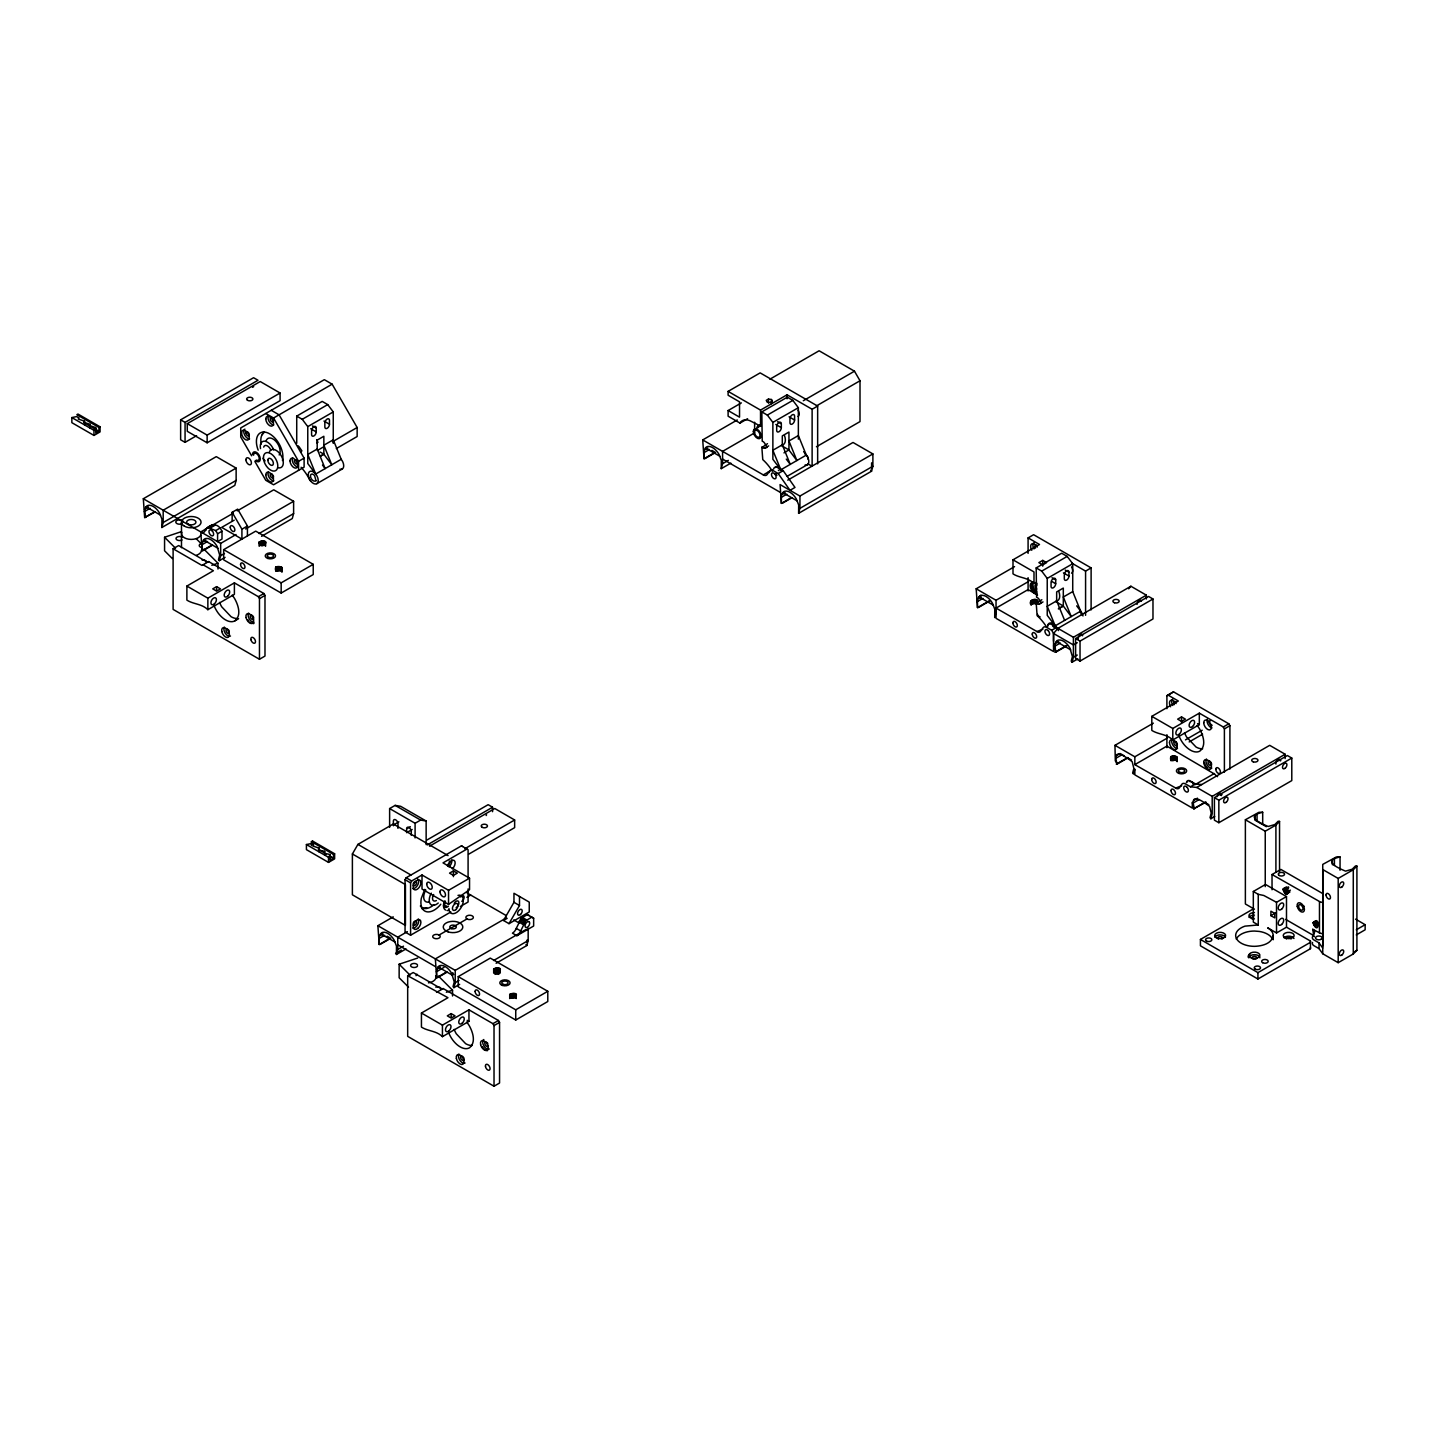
<?xml version="1.0" encoding="UTF-8"?>
<svg xmlns="http://www.w3.org/2000/svg" width="1437" height="1437" viewBox="0 0 1437 1437"><rect width="100%" height="100%" fill="white"/><g stroke="black" fill="none" stroke-linecap="round" stroke-linejoin="round"><path stroke-width="1.5" d="M180.631 419.838L185.068 422.388L258.013 380.266L253.577 377.715L180.631 419.838L180.631 439.794L185.068 442.345L196.582 435.698M185.068 442.345L185.068 422.388M216.61 590.481L216.61 586.637L220.472 588.883L216.61 591.11L212.73 588.883L216.61 586.637M223.669 549.652L223.669 559.855L281.167 593.05L313.23 574.549L313.23 564.328L255.732 531.133L223.669 549.652L281.167 582.847L313.23 564.328M259.109 546.15L259.109 542.072C273.228 537.115 260.708 552.544 259.109 542.072M259.468 659.26L173.105 609.396L173.105 548.754L201.97 565.424L208.599 561.58L263.887 593.517L264.983 595.421L264.983 656.062L259.468 659.26L259.468 598.618L258.355 596.696L234.393 582.865L207.862 598.169L186.882 586.062L213.394 570.74L203.066 564.777M259.702 545.701L259.702 541.623M260.474 545.359L260.474 541.282M261.39 545.144L261.39 541.066M262.36 545.072L262.36 540.995M263.33 545.144L263.33 541.066M264.228 545.359L264.228 541.282M265.001 545.701L265.001 541.623M265.611 546.15L265.611 542.072M275.742 571.154L275.742 567.058C291.46 564.525 272.779 577.351 275.742 567.058M276.515 570.812L276.515 566.717M277.431 570.597L277.431 566.501M278.401 570.507L278.401 566.429M279.371 570.597L279.371 566.501M280.269 570.812L280.269 566.717M281.041 571.154L281.041 567.058M281.652 571.603L281.652 567.507M282.011 572.124L282.011 568.028M322.499 465.085L325.157 468.588L317.2 449.045L317.2 440.117L323.846 436.273L323.846 454.236L331.785 464.762L323.846 445.219L333.258 439.794L341.198 459.319A7.077 4.077 60 0 1 343.659 466.504A7.077 4.077 60 0 1 339.994 469.198M462.552 846.483L461.439 845.854L406.15 877.773L405.054 879.678L405.054 932.02L410.587 935.218L410.587 882.875L411.683 880.953L422.011 874.989L448.542 890.311L469.54 878.187L469.54 889.701L448.542 904.376L422.011 889.054L422.011 874.989M448.542 890.311L448.542 904.376M451.164 1017.45L451.164 1013.606L455.044 1015.851L451.164 1018.079L447.302 1015.851L451.164 1013.606M458.241 976.621L458.241 986.824L515.739 1020.019L547.784 1001.517L547.784 991.296L490.286 958.102L458.241 976.621L515.739 1009.816L547.784 991.296M468.085 888.928L468.085 902.023L460.415 906.442M468.085 878.025L468.085 849.68L461.439 845.854M493.681 973.118L493.681 969.041C507.8 964.083 495.28 979.513 493.681 969.041M494.023 1086.228L494.023 1025.587L492.927 1023.665L468.947 1009.834L442.434 1025.138L421.436 1013.031L447.967 997.709L407.677 975.723L407.677 1036.364L494.023 1086.228L499.555 1083.031L499.555 1022.39L498.459 1020.486L443.171 988.548L436.525 992.392M494.274 972.669L494.274 968.592M495.047 974.376L495.047 968.251M495.945 974.16L495.945 968.035M496.933 974.088L496.933 967.963M497.903 974.16L497.903 968.035M498.801 974.376L498.801 968.251M499.573 972.669L499.573 968.592M500.166 973.118L500.166 969.041M509.722 998.571L509.722 994.476C523.84 989.518 511.321 1004.948 509.722 994.476M510.315 998.122L510.315 994.027M511.087 997.781L511.087 993.686M511.985 997.565L511.985 993.47M512.955 997.476L512.955 993.398M513.925 997.565L513.925 993.47M514.841 997.781L514.841 993.686M515.614 998.122L515.614 994.027M516.206 998.571L516.206 994.476M754.623 430.741L754.623 422.227M786.273 459.104L790.26 464.367L782.303 444.823L782.303 435.896L788.949 432.052L788.949 450.015L796.888 460.523L788.949 440.997L798.361 435.555L806.301 455.098A7.077 4.077 60 0 1 808.762 462.265A7.077 4.077 60 0 1 805.097 464.977M817.653 463.882L817.653 406.078L812.121 409.258L812.121 466.073L808.061 464.151M996.039 608.102L996.039 618.323L1053.537 651.518L1053.537 633.466L1051.668 630.268L1046.711 627.394A5.946 3.431 60 0 0 1043.064 627.718L1040.586 631.274A6.251 3.61 60 0 1 1037.909 632.1L996.039 608.102L1028.084 589.601L1037.568 595.08M1031.101 605.139C1026.988 598.942 1039.831 597.379 1037.963 602.696M1031.479 604.618L1031.479 600.54M1032.071 604.169L1032.071 600.091M1032.844 603.827L1032.844 599.75M1033.742 603.612L1033.742 599.534M1034.712 603.54L1034.712 599.463M1035.7 603.612L1035.7 599.534M1036.598 603.827L1036.598 599.75M1042.723 566.142L1042.723 560.394L1046.603 562.621L1042.723 564.867L1038.861 562.621L1042.723 560.394M1064.619 620.389L1056.662 600.846L1056.662 591.918L1063.308 588.074L1063.308 606.037L1071.248 616.563L1063.308 597.02L1072.721 591.595L1072.721 563.717L1067.188 556.406L1061.656 553.227L1036.185 567.92L1036.58 597.235A3.916 2.263 60 0 1 1039.238 599.588L1041.358 602.678L1039.238 604.097A3.916 2.263 60 0 1 1036.58 603.396L1041.843 599.714M1085.582 615.323L1085.582 571.1L1091.114 567.902L1091.114 609.917M1170.868 760.694L1170.868 756.616C1186.603 754.084 1167.904 766.909 1170.868 756.616M1171.64 760.353L1171.64 756.275M1172.556 760.137L1172.556 756.06M1173.526 760.065L1173.526 755.988M1174.496 760.137L1174.496 756.06M1175.394 760.353L1175.394 756.275M1176.167 760.694L1176.167 756.616M1176.777 761.143L1176.777 757.065M1177.154 761.664L1177.154 757.586M1181.537 722.667L1181.537 716.919L1185.399 719.147L1181.537 721.392L1177.657 719.147L1181.537 716.919M1224.396 772.208L1224.396 728.9L1223.282 726.978L1199.32 713.147L1172.79 728.451L1151.809 716.344L1178.322 701.022L1167.994 695.059M1229.91 769.029L1229.91 725.703L1228.815 723.799L1173.526 691.862L1166.898 695.706L1166.898 708.692M1270.901 915.656L1270.901 911.184L1274.781 913.429L1274.781 917.884L1270.901 915.656L1275.876 912.782M1275.912 872.295L1275.912 825.072L1279.541 821.425L1278.176 821.228L1274.835 824.551L1268.188 826.473C1256.621 821.623 1246.597 815.785 1262.692 812.282L1258.938 812.3L1245.376 819.755L1245.376 903.981L1254.411 909.19M1285.145 758.592L1285.145 754.245L1269.697 745.336L1196.752 787.44L1190.483 786.793L1185.507 783.937A5.946 3.431 60 0 0 1181.861 784.243L1179.382 787.799A6.251 3.61 60 0 1 1176.705 788.626L1134.835 764.628L1134.835 756.796L1167.473 737.953M1273.182 939.762L1273.182 935.505A18.753 10.831 0 0 0 1267.685 927.835L1276.523 932.954L1286.492 927.188L1286.492 896.562L1265.494 884.456L1253.315 891.479L1253.315 922.105L1258.255 924.961L1258.255 894.335L1253.315 891.479M1286.492 927.188L1310.454 941.037L1310.454 942.313L1257.932 972.633L1200.434 939.439L1252.956 909.118M1356.905 866.098L1356.905 950.324L1353.277 953.97L1338.188 962.682L1322.741 953.755L1322.741 869.529L1338.188 878.438L1353.277 869.726L1356.905 866.098L1355.558 865.882L1352.199 869.223L1345.553 871.145C1333.985 866.295 1323.962 860.44 1340.056 856.955L1336.32 856.973L1322.741 864.409L1322.741 946.318M145.514 517.482L144.616 509.129L146.933 505.842A12.664 7.311 60 0 1 159.597 513.153L161.914 519.116L161.86 527.505L234.806 485.383L236.135 480.425L236.135 468.103L216.268 456.643L143.323 498.747L144.652 517.571L155.106 511.949M233.423 513.099L200.785 531.924L202.132 550.748L202.096 542.324L204.413 539.019A12.664 7.311 60 0 1 217.077 546.329L219.681 555.041L218.478 559.604L219.322 560.681L225.088 557.358M393.235 916.86L377.877 925.715L379.224 944.54L379.188 936.098L381.506 932.811A12.664 7.311 60 0 1 394.169 940.121L396.486 946.085L396.432 954.473L406.024 948.923M506.381 917.902L435.357 958.892L436.686 977.717L436.65 969.292L438.968 965.987A12.664 7.311 60 0 1 451.631 973.298L454.254 982.01L453.032 986.572L453.894 987.65L459.66 984.327M737.253 419.963L702.711 439.92L704.04 458.726L704.004 450.302L706.321 446.997A12.664 7.311 60 0 1 718.985 454.308L721.302 460.289L721.248 468.66L730.84 463.127M872.888 453.93L799.942 496.052L780.075 484.574L781.405 503.399L781.369 494.975L783.686 491.67A12.664 7.311 60 0 1 796.349 498.98L798.667 504.962L798.613 513.332L871.558 471.21L872.888 466.253L872.888 453.93L853.021 442.47L787.745 480.156M1014.558 566.627L976.172 588.793L977.501 607.617L977.465 599.193L979.783 595.888A12.664 7.311 60 0 1 992.446 603.199L994.763 609.162L994.709 617.551L996.039 612.575L996.039 600.271L1028.676 581.428M1053.537 645.77L1055.728 652.2L1054.83 643.848L1057.147 640.561A12.664 7.311 60 0 1 1069.811 647.871L1072.415 656.583L1071.212 661.146L1072.074 662.223L1077.84 658.9M1153.354 723.152L1114.968 745.336L1115.31 760.802L1117.16 764.071C1112.13 748.372 1122.207 754.12 1132.194 761.718L1133.865 768.436L1132.643 772.998L1133.506 774.076L1134.835 769.118L1134.835 774.848L1192.333 808.043L1192.333 802.313L1193.662 808.815L1206.038 802.08M1194.524 808.726C1189.513 793.044 1199.59 798.792 1209.577 806.391L1211.229 813.108L1210.008 817.671L1210.87 818.749L1214.714 816.521M236.135 468.103L163.189 510.225L163.189 522.529L161.86 527.505M236.027 534.528L220.669 543.402L220.669 555.706L219.322 560.681M237.267 510.871L273.731 489.819L293.615 501.279L293.615 513.602L292.286 518.559L261.57 536.306M407.354 931.643L397.762 937.193L397.762 949.498L396.432 954.473M526.247 929.362L455.224 970.37L455.224 982.674L453.894 987.65M526.876 942.492L527.199 939.888M528.169 928.248L528.169 940.57L526.84 945.528L496.124 963.275M754.623 432.878L722.577 451.38L722.577 463.702L721.248 468.66M799.942 496.052L799.942 508.357L798.613 513.332M871.594 468.175L871.612 462.84M1053.537 641.297L1053.537 633.466L1057.955 628.364L1073.403 637.274L1073.403 657.248L1072.074 662.223M1283.097 889.108C1290.516 881.384 1288.773 903.981 1283.097 889.108L1286.636 887.06M1313.149 922.626C1320.585 914.92 1318.825 937.517 1313.149 922.626L1316.687 920.596M1031.101 601.061L1032.844 603.504L1036.598 603.504M1193.177 784.153L1192.207 782.051L1189.567 781.423M1273.182 935.505C1271.889 943.911 1261.596 946.139 1254.429 946.336A18.753 10.831 0 0 1 1236.305 938.307A18.753 10.831 0 0 1 1245.035 926.129L1258.255 924.961M527.361 914.579L533.648 918.189L533.648 926.021L516.871 935.721L512.452 933.17L513.584 932.326A6.251 3.61 -60 0 0 516.278 928.392L521.308 918.243L527.361 914.579L529.229 915.638M516.871 935.721L518.003 934.876A6.251 3.61 -60 0 0 520.697 930.942L525.726 920.794L531.78 917.147L533.648 918.189M740.001 423.089L740.199 422.64A18.753 10.831 60 0 1 751.695 421.598L760.532 426.07L760.532 410.102L728.11 391.385L728.11 395.229L739.534 401.839L739.534 417.161L728.11 410.551L728.11 416.209L740.001 423.089L747.581 418.706M1210.87 818.749L1212.199 813.773L1212.199 796.367L1196.752 787.44M424.795 889.377L421.346 898.233A18.753 10.831 -60 0 0 426.088 911.615A18.753 10.831 -60 0 0 440.8 904.232M352.388 853.973L405.432 884.599L405.432 925.428L352.388 894.802L352.388 853.973L357.921 844.399L393.289 823.976L448.075 855.608M503.489 920.47L513.961 902.31L513.961 893.275L529.247 902.113L529.247 911.974L509.003 923.668L503.489 920.47L507.153 918.351M509.003 923.668L519.493 905.49L519.493 896.472M207.772 527.415L215.712 530.594L217.58 533.774L217.58 541.623L221.999 539.073L221.999 531.223L220.13 528.026C215.191 521.811 207.341 525.619 204.629 531.582A6.251 3.61 60 0 1 201.934 532.408L200.785 531.924M1354.283 951.887L1356.905 950.324M100.069 426.807L98.955 427.436L76.844 414.682L77.957 414.036L100.069 426.807L100.069 431.908L93.962 435.429L71.85 422.676L71.85 417.574L76.628 416.586L79.071 418.005L78.227 419.047L84.585 421.185L83.759 422.227L90.118 424.382L90.118 428.208M90.118 424.382L89.274 425.424L95.65 427.579L95.65 431.405M95.65 427.579L95.866 433.058L98.955 431.262L98.955 427.436M311.416 845.477L311.416 841.651L312.53 841.004L334.623 853.776L334.623 858.877L328.516 862.398L306.422 849.644L306.422 844.543L311.2 843.555L313.643 844.974L312.799 846.016L319.158 848.153L318.313 849.195L326.163 853.991M323.846 852.392L324.69 851.351L320.433 850.435M330.223 854.548L329.378 855.59L333.528 858.23L330.438 860.027L329.378 859.416L330.223 854.548L325.965 853.614M1128.692 588.793L1130.901 586.242L1146.349 595.169L1146.349 598.995M214.059 605.606A18.753 10.831 60 0 0 234.932 620.82C241.578 615.485 238.362 605.48 234.932 599.157A18.753 10.831 60 0 0 232.183 595.134M979.926 596.139L980.896 595.241M1186.315 782.5L1187.68 781.71M208.599 561.58L207.485 562.226L178.637 545.557L173.105 548.754M443.171 988.548L442.057 989.195L413.209 972.526L407.677 975.723M1173.526 691.862L1166.898 695.706M71.85 417.574L93.962 430.328L95.866 429.232M187.277 423.664L260.223 381.541L280.089 393.019L280.089 400.672L207.144 442.794L187.277 431.316L187.277 423.664L207.144 435.124L280.089 393.019M265.755 413.497L273.569 418.005L332.145 384.182L357.148 427.507L357.148 436.525L336.312 448.56M296.723 443.297L296.723 416.119L322.193 401.408L327.726 404.605L333.258 411.916L333.258 443.386M144.616 509.129L148.46 506.92M296.723 416.119L302.255 419.317L327.726 404.605M144.311 511.644L150.077 508.321M144.652 517.571L154.244 512.021M341.198 459.319L315.727 474.03A7.077 4.077 60 0 0 308.236 474.713A7.077 4.077 60 0 0 315.727 484.035A7.077 4.077 60 0 0 315.727 474.03L307.769 463.504L307.769 426.627L333.258 411.916M163.189 522.529L236.135 480.425M317.2 449.045L307.769 454.487L315.727 474.03M298.573 470.348L298.573 461.331L304.105 458.134L279.083 414.826L271.27 410.299M317.361 450.482L323.038 447.194M332.522 441.734L357.148 427.507M320.505 456.068L323.828 454.164L320.146 452.026M320.523 456.158L323.846 454.236M232.147 521.344L232.147 512.308L237.68 509.129L247.433 526.014L247.433 535.893M207.108 528.044L213.053 524.595M209.658 527.253L214.077 524.703M210.736 527.72L215.155 525.17M215.712 530.594L220.13 528.026M234.195 520.176L221.675 527.397L241.919 539.073L241.919 529.211L232.147 512.308M202.096 542.324L205.922 540.096M217.58 533.774L221.999 531.223M201.791 544.839L207.539 541.515M316.769 483.712L342.24 469.001M202.132 550.748L211.724 545.198M202.976 550.676L212.586 545.126M241.919 529.211L247.433 526.014M245.619 528.996L293.615 501.279M220.669 555.706L224.495 553.496M259.055 533.54L293.615 513.602M186.882 586.062L186.882 600.127C193.42 604.348 201.773 603.666 207.862 609.683L234.393 594.361L234.393 582.865M258.355 596.696L263.887 593.517M259.468 598.618L264.983 595.421M234.932 620.82L238.614 618.7M728.11 391.385L760.155 372.884L817.653 406.078M769.855 379.224L819.108 350.772L854.476 371.195L860.009 380.769L860.009 421.598L816.432 446.763M728.11 410.551L741.366 402.899M768.472 399.055L766.262 400.33L767.071 402.073L770.088 402.54L772.298 401.264L771.489 399.522L768.472 399.055L768.472 403.204M760.532 410.102L787.045 394.798L812.121 409.258M767.484 443.674L762.221 447.356A3.916 2.263 60 0 0 764.879 448.075L766.999 447.428L764.879 443.566A3.916 2.263 60 0 0 762.221 441.195L761.826 411.898L787.296 397.187L792.829 400.384L798.361 407.695L798.361 439.165M704.004 450.302L707.848 448.075M761.826 411.898L767.358 415.095L792.829 400.384M703.699 452.817L709.465 449.494M803.319 400.725L854.476 371.195M704.04 458.726L713.632 453.194M704.902 458.654L714.494 453.104M803.66 451.595L806.301 455.098L780.83 469.809L772.872 459.283L772.872 422.406L798.361 407.695M816.432 405.917L860.009 380.769M722.577 463.702L728.343 460.379M764.879 448.075L768.651 445.901M782.303 444.823L772.872 450.266L780.83 469.809M783.973 452.889L788.931 449.925L781.566 445.686M702.711 439.92L763.298 474.893L772.136 469.791M778.207 473.545L783.183 470.671L794.984 487.448L790.009 490.322L778.207 473.545L773.25 470.671A5.946 3.431 60 0 0 769.603 470.995L767.124 474.551A6.251 3.61 60 0 1 764.448 475.378L763.298 474.893M787.242 476.276L808.528 464.007M781.369 494.975L785.213 492.747M781.063 497.489L786.829 494.166M781.405 503.399L790.997 497.849M782.267 503.327L791.859 497.777M799.942 508.357L872.888 466.253M389.625 827.371L389.625 808.564L395.139 805.385L400.672 806.319L426.142 821.012L426.142 844.597M306.422 844.543L328.516 857.296L330.438 856.201L330.438 860.027M311.416 841.651L333.528 854.404L334.623 853.776M393.451 825.772A3.287 1.904 60 0 1 393.379 825.036L398.911 821.838M389.625 808.564L415.095 823.275L420.628 820.078L426.142 821.012M412.168 829.49L406.635 832.688L406.635 828.826L410.317 826.688M426.717 840.142L488.149 804.684L492.568 807.235L492.568 811.671M427.31 844.92L492.568 807.235M429.519 846.195L494.777 808.51L514.644 819.988L514.644 827.64L468.588 854.243M464.744 848.8L514.644 819.988M466.971 849.051L443.009 862.883L469.54 878.187M1028.084 553.371L1028.084 537.887L1033.616 534.708L1091.114 567.902M453.409 870.912L449.547 873.139L453.409 875.384L457.289 873.139L453.409 870.912L453.409 876.66M1012.995 559.819L1033.993 571.926L1033.993 583.44C1027.904 577.423 1019.552 578.087 1012.995 573.884L1012.995 559.819L1039.526 544.497L1028.084 537.887M379.188 936.098L383.032 933.888M378.883 938.612L384.649 935.289M379.224 944.54L388.816 938.99M977.465 599.193L981.309 596.966M380.086 944.45L389.678 938.918M977.16 601.708L982.926 598.385M466.863 897.299L470.707 895.071M977.501 607.617L989.015 600.971M410.587 935.218L450.823 911.974M978.363 607.546L989.877 600.882M1036.185 567.92L1041.717 571.118L1067.188 556.406M397.762 949.498L403.51 946.175M395.57 953.396L401.318 950.073M1072.721 591.595L1080.66 611.138L1055.189 625.831L1047.232 615.323L1047.232 578.428L1072.721 563.717M439.075 935.038L466.971 918.944M1039.238 604.097L1043.011 601.923M1056.662 600.846L1047.232 606.306L1055.189 625.831M1063.29 605.965L1058.315 608.839L1063.308 606.037L1055.926 601.708M436.65 969.292L440.494 967.065M436.363 971.807L444.033 967.37M436.686 977.717L446.296 972.166M1036.76 631.615L1042.867 629.226M437.549 977.645L447.141 972.095M1051.668 630.268L1056.644 627.394L1058.512 630.592M1057.955 628.364L1130.901 586.242M455.224 982.674L459.068 980.465M493.627 960.509L528.169 940.57M1054.83 643.848L1058.674 641.638M1054.524 646.363L1060.29 643.04M1073.403 637.274L1146.349 595.169M1075.612 638.549L1148.558 596.445L1152.977 598.995L1152.977 618.97L1080.031 661.074L1075.612 658.523L1075.612 638.549L1080.031 641.118L1152.977 598.995M1054.866 652.29L1066.38 645.626M1055.728 652.2L1067.242 645.554M1077.247 642.716L1073.403 644.944L1053.537 633.466M1073.403 657.248L1077.247 655.038M421.436 1013.031L421.436 1027.096C427.992 1031.317 436.345 1030.652 442.434 1036.652L468.965 1021.33L468.947 1009.834M492.927 1023.665L498.459 1020.486M494.023 1025.587L499.555 1022.39M1116.262 755.718L1120.106 753.491M1115.956 758.233L1121.722 754.91M1116.298 764.143L1127.811 757.497M1117.16 764.071L1126.752 758.52M1151.809 716.344L1151.809 730.409C1158.348 734.612 1166.7 733.948 1172.79 739.965L1199.32 724.643L1199.32 713.147M1134.835 764.628L1166.898 746.126L1214.786 774.202A7.814 4.509 60 0 0 1217.552 776.645M1185.471 739.875L1202.212 730.212M1189.171 741.941L1202.607 734.181M1223.282 726.978L1228.815 723.799M1224.396 728.9L1229.91 725.703M1175.556 788.141L1181.681 785.752M1190.483 786.793L1195.458 783.919L1201.727 784.566M1194.973 784.692L1214.319 773.519M1193.644 800.373L1197.47 798.164M1193.339 802.906L1199.087 799.565M1212.199 796.367L1285.145 754.245M1193.662 808.815L1205.194 802.169M1214.409 797.643L1287.354 755.521L1291.791 758.071L1291.791 780.596L1218.845 822.718L1214.409 820.168L1214.409 797.643L1218.845 800.193L1291.791 758.071M1245.376 819.755L1265.243 831.215L1275.912 825.072M1272.032 889.754L1272.032 874.522L1280.87 869.421L1323.046 893.76M1283.187 889.952L1288.504 886.88M1283.457 890.832L1288.755 887.779M1283.87 891.712L1287.408 889.683M1284.427 892.521L1287.965 890.473M1285.073 893.203L1290.372 890.132M1285.756 893.706L1289.294 891.658M1286.438 893.994L1289.977 891.946M1276.523 932.954L1276.523 902.31L1286.492 896.562M1313.238 923.488L1316.777 921.44M1313.508 924.368L1317.046 922.32M1313.939 925.248L1319.238 922.195M1314.478 926.057L1318.016 924.009M1315.124 926.721L1318.663 924.692M1200.434 939.439L1200.434 945.815L1257.932 979.01L1310.454 948.689L1310.454 941.037M1356.277 929.811L1365.15 924.692L1365.15 929.793L1356.277 934.912M426.789 907.717L421.885 908.669M181.96 523.697L181.134 524.002A3.754 2.173 0 0 1 176.015 522.781A3.754 2.173 0 0 1 178.583 519.943A3.754 2.173 0 0 1 183.235 521.667M172.386 558.598L164.572 550.784L164.572 537.258L181.026 531.762M211.796 565.28L217.975 563.214L217.975 569.016M408.521 987.129L399.145 977.753L399.145 964.227L417.664 958.048M446.368 992.248L452.529 990.183L452.529 995.985M316.661 442.776L317.954 442.38L316.661 439.704M300.584 452.044L301.896 450.877L299.776 447.787A3.916 2.263 60 0 0 297.818 445.721M1258.255 894.335L1263.806 895.485L1276.523 902.31M1272.032 874.522L1320.298 901.969A7.814 4.509 0 0 1 1322.184 902.418M1314.37 936.673A6.251 3.61 0 0 0 1313.741 935.792L1312.753 929.308L1320.298 933.242A7.814 4.509 0 0 1 1322.184 933.691M768.274 472.019L769.406 472.504M205.204 529.373L206.353 529.858M1072.092 563.304L1085.582 571.1M1065.266 570.058L1068.948 572.195L1068.948 576.057A3.287 1.904 -60 0 1 1066.631 580.081A3.287 1.904 -60 0 1 1064.314 578.734L1064.314 574.872A3.287 1.904 -60 0 1 1066.631 570.848A3.287 1.904 -60 0 1 1068.948 572.195M1063.434 572.86L1068.948 576.057M789.075 416.838L794.589 420.035A3.287 1.904 -60 0 1 792.272 424.041A3.287 1.904 -60 0 1 789.955 422.712L789.955 418.85A3.287 1.904 -60 0 1 792.272 414.826A3.287 1.904 -60 0 1 794.589 416.155L794.589 420.035M1052.01 577.728L1055.692 579.847L1055.692 583.709A3.287 1.904 -60 0 1 1053.375 587.733A3.287 1.904 -60 0 1 1051.058 586.404L1051.058 582.524A3.287 1.904 -60 0 1 1053.375 578.518A3.287 1.904 -60 0 1 1055.692 579.847M777.651 421.688L781.333 423.825L781.333 427.687A3.287 1.904 -60 0 1 779.016 431.711A3.287 1.904 -60 0 1 776.681 430.364L776.681 426.502A3.287 1.904 -60 0 1 779.016 422.478A3.287 1.904 -60 0 1 781.333 423.825M1052.01 581.59L1055.692 583.709M775.8 424.49L781.333 427.687M1056.644 627.394L1051.686 624.538A5.946 3.431 60 0 0 1048.04 624.844M783.183 470.671L778.225 467.815A5.946 3.431 60 0 0 775.244 467.51M976.172 588.793L996.039 600.271M978.831 596.768L993.398 605.193M1056.195 641.441L1070.763 649.865M1197.56 723.619L1199.32 724.643M711.944 450.41L715.572 452.511M705.369 447.895L719.937 456.301M782.734 492.55L797.301 500.974M722.577 459.05L780.075 492.244M1195.458 783.919L1190.483 781.063A5.946 3.431 60 0 0 1186.836 781.387M1255.435 820.401L1266.356 826.706M1114.968 745.336L1134.835 756.796M1120.555 753.724L1124.201 755.826M1127.847 757.928L1131.494 760.029M1205.212 802.582L1208.858 804.702M1355.558 919.141L1365.15 924.692M1285.612 919.375L1312.753 935.038M1322.741 948.007L1319.04 942.888L1314.065 940.032A5.946 3.431 0 0 1 1312.538 936.708L1314.37 932.793A6.251 3.61 0 0 0 1313.741 930.044L1312.753 929.308M1322.741 953.755L1319.04 948.636L1314.065 945.762A5.946 3.431 0 0 1 1312.538 942.456M332.145 384.182L324.331 379.673L240.733 427.939L240.733 436.956L251.619 455.798M323.972 421.059L329.486 424.256A3.287 1.904 -60 0 1 327.169 428.28A3.287 1.904 -60 0 1 324.852 426.933L324.852 423.071A3.287 1.904 -60 0 1 327.169 419.047A3.287 1.904 -60 0 1 329.486 420.394L329.486 424.256M312.547 425.927L316.23 428.046L316.23 431.908A3.287 1.904 -60 0 1 313.913 435.932A3.287 1.904 -60 0 1 311.595 434.585L311.595 430.723A3.287 1.904 -60 0 1 313.913 426.699A3.287 1.904 -60 0 1 316.23 428.046M310.697 428.729L316.23 431.908M84.226 422.765L98.955 431.262M143.323 498.747L220.669 543.402M145.981 506.722L160.549 515.147M203.461 539.899L218.029 548.323M395.139 805.385L420.628 820.078M513.961 902.31L519.493 905.49M522.385 917.453L526.822 920.003M521.308 918.243L525.726 920.794M520.302 919.321L524.721 921.871M519.422 920.596L523.84 923.147M518.757 921.979L523.176 924.53M467.097 892.988L506.417 915.692M513.727 919.914L519.152 923.039M516.278 928.392L520.697 930.942M357.921 844.399L410.964 875.025M406.15 877.773L411.683 880.953M405.054 879.678L410.587 882.875M377.877 925.715L455.224 970.37M387.11 936.206L390.756 938.307M380.554 933.691L395.121 942.115M438.016 966.867L452.601 975.292M397.762 944.845L435.357 966.562M467.187 1020.324L468.965 1021.33M196.15 538.641L201.126 543.635M203.91 549.15L217.975 563.214M164.572 537.258L175.512 548.198M438.465 976.118L452.529 990.183M399.145 964.227L410.084 975.166M870.696 470.15L871.558 471.21M525.978 944.468L526.84 945.528M1076.69 605.875L1080.66 611.138A7.077 4.077 60 0 1 1082.995 615.97M1041.717 571.118L1047.232 578.428M767.358 415.095L772.872 422.406M302.255 419.317L307.769 426.627M310.733 481.144L309.799 479.922A34.237 19.777 60 0 0 301.105 467.276M273.569 418.005L298.573 461.331M254.87 461.439L265.755 480.281L273.569 484.79L304.105 467.169L304.105 458.134M452.745 972.669L453.697 974.645M1310.454 947.414L1310.454 948.689M787.045 394.798L787.045 398.785M1353.277 869.726L1353.277 953.97M1340.056 856.955L1340.056 870.247M1338.188 878.438L1338.188 962.682M1334.416 858.823L1334.416 865.487M1332.386 860.35L1332.386 864.787M1319.471 901.915L1319.471 933.17M1319.04 942.888L1319.04 948.636M1279.541 821.425L1279.541 872.421M1265.243 831.215L1265.243 886.629M1262.692 812.282L1262.692 823.365M1257.932 972.633L1257.932 979.01M1257.052 814.168L1257.052 820.814M1255.022 815.677L1255.022 820.114M1218.845 800.193L1218.845 822.718M1172.79 728.451L1172.79 739.965M1166.898 734.684L1166.898 747.671M1080.031 641.118L1080.031 661.074M1036.185 602.983L1037.119 615.647A34.237 19.777 60 0 1 1046.711 627.197M1028.084 577.692L1028.084 590.966M771.489 399.522L771.489 403.671M761.826 446.943L762.76 459.606A34.237 19.777 60 0 1 772.352 471.174M515.739 1009.816L515.739 1020.019M442.434 1025.138L442.434 1036.652M415.095 823.275L415.095 837.915M411.287 835.364L411.287 831.502A3.287 1.904 60 0 0 408.952 827.478A3.287 1.904 60 0 0 406.635 828.826M393.379 825.036L393.379 821.156A3.287 1.904 60 0 1 395.696 819.826A3.287 1.904 60 0 1 398.013 823.85L398.013 827.712A3.287 1.904 60 0 1 397.941 828.359M333.528 854.404L333.528 858.23M328.516 857.296L328.516 862.398M324.69 851.351L324.69 855.177M319.158 848.153L319.158 851.979M312.53 841.004L312.53 844.417M281.167 582.847L281.167 593.05M207.862 598.169L207.862 609.683M207.144 435.124L207.144 442.794M181.493 522.152L181.493 547.677M93.962 430.328L93.962 435.429M84.585 421.185L84.585 425.011M201.719 547.515A3.754 2.173 0 0 1 199.294 545.862A3.754 2.173 0 0 1 200.587 543.833L201.414 543.527A3.754 2.173 0 0 1 202.348 543.348M200.713 535.229A9.772 5.64 0 0 1 188.75 539.216A9.772 5.64 0 0 1 181.834 532.301M460.63 896.975A3.287 1.904 -60 0 1 464.043 896.634A3.287 1.904 -60 0 1 461.798 901.304M451.721 859.901A5.479 3.161 -60 0 1 448.973 866.942M447.554 866.134A5.479 3.161 -60 0 1 454.038 860.386A5.479 3.161 -60 0 1 452.296 868.864M418.167 919.033A5.479 3.161 -60 0 1 417.556 924.781A5.479 3.161 -60 0 1 412.886 928.176M417.556 878.887A5.479 3.161 -60 0 1 417.898 884.581A5.479 3.161 -60 0 1 412.886 888.623M449.224 861.05A2.497 1.437 -60 0 1 449.512 863.35A2.497 1.437 -60 0 1 447.518 865.451M414.359 921.494A2.497 1.437 -60 0 1 416.532 921.674A2.497 1.437 -60 0 1 415.275 924.907A2.497 1.437 -60 0 1 413.12 924.709M413.12 923.65A2.497 1.437 -60 0 1 413.946 921.943M413.12 884.096A2.497 1.437 -60 0 1 415.832 881.366A2.497 1.437 -60 0 1 415.832 884.725A2.497 1.437 -60 0 1 413.12 885.138M454.182 903.316A3.916 2.263 -60 0 1 458.69 901.735A3.916 2.263 -60 0 1 456.14 907.627M448.757 910.339A10.167 5.874 -60 0 1 447.015 910.501M445.524 910.052A10.167 5.874 -60 0 1 443.422 905.4M457.99 895.359A10.167 5.874 -60 0 1 463.217 901.789A10.167 5.874 -60 0 1 455.511 913.07A10.167 5.874 -60 0 1 448.955 908.579M428.998 901.987A10.167 5.874 -60 0 1 425.783 889.97M446.709 906.028A3.988 2.299 -60 0 1 445.452 901.322M438.249 903.029A10.167 5.874 -60 0 1 430.166 903.837A10.167 5.874 -60 0 1 431.316 893.149M448.434 906.208A5.479 3.161 -60 0 1 444.087 906.639A5.479 3.161 -60 0 1 444.698 900.891M436.381 900.55A5.479 3.161 -60 0 1 432.806 899.867A5.479 3.161 -60 0 1 433.651 894.515M434.01 904.627A17.19 9.933 -60 0 1 420.34 905.993M486.137 815.533A3.125 1.796 -60 0 1 486.604 814.851M417.52 966.005A3.521 2.03 0 0 1 412.096 967.137A3.521 2.03 0 0 1 412.096 963.814A3.521 2.03 0 0 1 417.52 964.963M435.806 987.165A3.521 2.03 0 0 1 439.704 987.309A3.521 2.03 0 0 1 440.961 989.446M435.645 975.687A10.167 5.874 0 0 1 428.46 982.872M416.029 975.687A10.167 5.874 0 0 1 417.035 974.268M472.27 1045.453A18.753 10.831 60 0 1 465.642 1043.675L456.265 1033.76A18.753 10.831 60 0 1 454.164 1029.377M487.664 1050.591A6.251 3.61 60 0 1 486.604 1050.501M485.455 1049.998A6.251 3.61 60 0 1 482.329 1046.693M448.631 1032.574A18.753 10.831 60 0 0 469.504 1047.789C476.15 1042.454 472.917 1032.449 469.504 1026.126A18.753 10.831 60 0 0 466.756 1022.102M489.298 1048.992A5.479 3.161 60 0 1 483.82 1045.831A5.479 3.161 60 0 1 483.82 1039.526M465.067 1062.985A5.479 3.161 60 0 1 459.966 1060.434A5.479 3.161 60 0 1 458.978 1054.075M488.329 1045.274A2.497 1.437 60 0 1 486.55 1046.298A2.497 1.437 60 0 1 484.79 1043.244A2.497 1.437 60 0 1 486.55 1042.22M487.017 1042.543A2.497 1.437 60 0 1 487.808 1043.531M463.864 1058.099A2.497 1.437 60 0 1 462.48 1060.362A2.497 1.437 60 0 1 460.666 1056.59A2.497 1.437 60 0 1 463.576 1057.524M252.571 387.325A3.125 1.796 -60 0 1 253.702 386.661M273.03 475.162A2.353 1.347 60 0 1 272.563 477.982A2.353 1.347 60 0 1 270.21 475.054A2.353 1.347 60 0 1 272.294 474.246M265.126 460.918A18.753 10.831 60 0 1 263.025 458.583M258.175 450.176A18.753 10.831 60 0 1 267.929 432.968A18.753 10.831 60 0 1 282.46 460.505M262.378 434.585A18.753 10.831 60 0 1 263.69 431.657M273.802 424.885A5.479 3.161 60 0 1 269.132 421.472A5.479 3.161 60 0 1 268.521 415.724M249.571 438.86A5.479 3.161 60 0 1 244.577 434.818A5.479 3.161 60 0 1 244.901 429.142M298.034 466.845A5.479 3.161 60 0 1 293.364 463.432A5.479 3.161 60 0 1 292.735 457.685M273.802 480.82A5.479 3.161 60 0 1 269.132 477.425A5.479 3.161 60 0 1 268.521 471.677M272.689 418.706A2.353 1.347 60 0 1 272.814 422.011A2.353 1.347 60 0 1 270.228 419.281A2.353 1.347 60 0 1 272.294 418.293M269.204 452.475A10.167 5.874 60 0 1 281.221 455.709A10.167 5.874 60 0 1 278.006 467.726M182.032 539.953A3.521 2.03 0 0 1 177.056 539.953A3.521 2.03 0 0 1 177.056 537.079A3.521 2.03 0 0 1 182.032 537.079M202.078 559.999A3.521 2.03 0 0 1 206.389 562.478M201.431 550.227A10.167 5.874 0 0 1 196.348 555.311M237.716 618.485A18.753 10.831 60 0 1 231.07 616.707L221.693 606.791A18.753 10.831 60 0 1 219.592 602.408M250.882 623.029A6.251 3.61 60 0 1 249.733 622.203M248.673 621.071A6.251 3.61 60 0 1 247.757 619.724M254.008 623.353A6.251 3.61 60 0 1 253.092 623.622M253.918 622.275A5.479 3.161 60 0 1 249.248 618.862A5.479 3.161 60 0 1 248.637 613.114M230.495 636.016A5.479 3.161 60 0 1 225.411 633.466A5.479 3.161 60 0 1 224.406 627.107M253.702 618.808A2.497 1.437 60 0 1 251.673 619.113A2.497 1.437 60 0 1 250.236 616.096A2.497 1.437 60 0 1 251.996 615.252M252.445 615.575A2.497 1.437 60 0 1 253.702 617.748M229.291 633.178A2.497 1.437 60 0 1 226.238 631.418A2.497 1.437 60 0 1 227.764 629.226M228.645 630.017A2.497 1.437 60 0 1 229.291 631.13M266.043 441.087A10.167 5.874 60 0 1 275.724 441.159A10.167 5.874 60 0 1 279.191 454.972M253.577 455.188A3.988 2.299 60 0 1 256.397 453.553A3.988 2.299 60 0 1 259.217 458.439A3.988 2.299 60 0 1 256.397 460.056M260.51 448.578A10.167 5.874 60 0 1 264.695 441.177A10.167 5.874 60 0 1 273.677 449.871M252.535 454.577A5.479 3.161 60 0 1 256.738 452.547A5.479 3.161 60 0 1 260.205 459.786A5.479 3.161 60 0 1 255.391 460.541M263.707 447.123A5.479 3.161 60 0 1 266.941 445.704A5.479 3.161 60 0 1 270.803 450.122M261.229 444.087A17.19 9.933 60 0 1 264.372 432.339M1248.376 957.491A6.251 3.61 0 0 1 1248.376 955.623M1249.004 954.743A6.251 3.61 0 0 1 1249.992 954.006M1283.942 937.75A5.479 3.161 0 0 1 1289.402 936.206A5.479 3.161 0 0 1 1293.965 938.505M1248.951 957.832A5.479 3.161 0 0 1 1254.429 954.671A5.479 3.161 0 0 1 1259.89 957.832M1214.876 937.229A5.479 3.161 0 0 1 1220.157 934.894A5.479 3.161 0 0 1 1225.438 937.229M1249.13 917.453A5.479 3.161 0 0 1 1254.429 915.118M1254.429 918.872A5.479 3.161 0 0 1 1249.13 914.902L1249.687 914.148A5.479 3.161 0 0 1 1254.429 912.567M1286.277 938.954A2.497 1.437 0 0 1 1288.684 937.894A2.497 1.437 0 0 1 1291.109 938.954M1253.783 959.233A2.497 1.437 0 0 1 1252.381 957.006A2.497 1.437 0 0 1 1256.477 957.006A2.497 1.437 0 0 1 1255.076 959.233M1218.396 939.079A2.497 1.437 0 0 1 1218.396 937.032A2.497 1.437 0 0 1 1221.935 937.032A2.497 1.437 0 0 1 1221.935 939.079M1252.256 918.997A2.497 1.437 0 0 1 1253.783 916.878M1236.305 939.079A18.753 10.831 0 0 1 1254.429 931.05L1259.279 931.427A18.753 10.831 0 0 1 1272.535 939.079M1304.095 906.424A3.125 1.796 60 0 1 1303.628 905.759M1217.049 796.727A3.125 1.796 -60 0 1 1219.762 793.368A3.125 1.796 -60 0 1 1221.324 795.595M1275.93 764.053A3.125 1.796 -60 0 1 1277.78 759.796A3.125 1.796 -60 0 1 1280.277 760.891A3.125 1.796 -60 0 1 1280.852 760.64M1220.821 795.308A3.125 1.796 -60 0 1 1221.971 794.643M1202.643 748.749A18.753 10.831 60 0 1 1195.997 746.989L1186.621 737.073A18.753 10.831 60 0 1 1184.519 732.69M1207.565 768.166A6.251 3.61 60 0 1 1204.44 762.742M1178.987 735.888A18.753 10.831 60 0 0 1199.859 751.102C1206.505 745.767 1203.29 735.762 1199.859 729.439A18.753 10.831 60 0 0 1197.111 725.416M1211.93 727.948A5.479 3.161 60 0 1 1207.852 723.997A5.479 3.161 60 0 1 1207.583 718.877M1211.75 768.238A5.479 3.161 60 0 1 1207.08 764.825A5.479 3.161 60 0 1 1206.469 759.077M1177.496 748.461A5.479 3.161 60 0 1 1172.826 745.049A5.479 3.161 60 0 1 1172.215 739.301M1172.826 705.495A5.479 3.161 60 0 1 1172.826 699.172M1170.616 706.77A5.479 3.161 60 0 1 1169.987 705.477L1169.61 704.184A5.479 3.161 60 0 1 1171.406 700.196A5.479 3.161 60 0 1 1176.077 703.609M1212.181 725.218A2.497 1.437 60 0 1 1209.397 723.188A2.497 1.437 60 0 1 1210.475 720.817M1211.068 762.526A2.497 1.437 60 0 1 1210.421 765.526A2.497 1.437 60 0 1 1208.05 762.059A2.497 1.437 60 0 1 1210.708 761.987M1176.436 742.21A2.497 1.437 60 0 1 1176.58 745.731A2.497 1.437 60 0 1 1173.813 742.821A2.497 1.437 60 0 1 1176.023 741.761M1174.298 704.633A2.497 1.437 60 0 1 1174.029 702.01A2.497 1.437 60 0 1 1176.023 702.208M1052.692 626.209A3.916 2.263 60 0 1 1054.075 627.43M1047.699 626.514A7.077 4.077 60 0 1 1051.399 623.065A7.077 4.077 60 0 1 1057.021 629.011M1058.764 591.361A10.167 5.874 60 0 1 1056.141 601.169M1078.253 638.98A3.125 1.796 -60 0 1 1080.103 634.723A3.125 1.796 -60 0 1 1082.6 635.801M1137.062 604.366A3.125 1.796 -60 0 1 1138.984 600.72A3.125 1.796 -60 0 1 1141.409 601.187M1036.76 588.99A2.497 1.437 60 0 1 1034.981 585.919A2.497 1.437 60 0 1 1036.76 584.895M1035.502 548.108A2.497 1.437 60 0 1 1035.125 545.647A2.497 1.437 60 0 1 1036.76 545.341M1036.795 593.176A6.251 3.61 60 0 1 1031.568 587.176A6.251 3.61 60 0 1 1033.437 581.877M1035.646 582.47A6.251 3.61 60 0 1 1036.795 583.314M1036.652 592.475A5.479 3.161 60 0 1 1032.071 587.23A5.479 3.161 60 0 1 1033.706 582.596M1034.64 582.686A5.479 3.161 60 0 1 1036.652 583.853M1036.76 593.93A6.251 3.61 60 0 1 1030.113 585.667A6.251 3.61 60 0 1 1036.76 585.075M1079.906 611.821A3.287 1.904 60 0 1 1080.947 613.114M1081.325 613.886A3.287 1.904 60 0 1 1081.54 614.659M1071.535 566.861A5.479 3.161 60 0 1 1071.535 573.183M1036.76 591.415A5.479 3.161 60 0 1 1033.401 582.775M1034.011 548.952A5.479 3.161 60 0 1 1034.011 542.647M1031.802 550.227A5.479 3.161 60 0 1 1031.191 548.952L1030.814 547.659A5.479 3.161 60 0 1 1032.61 543.671A5.479 3.161 60 0 1 1037.28 547.084M1040.154 616.922A5.155 2.982 0 0 1 1037.586 614.335M776.95 475.324A3.916 2.263 60 0 1 775.944 473.581M778.333 470.168A3.916 2.263 60 0 1 779.052 470.689M773.501 469.091A7.077 4.077 60 0 1 781.854 471.318M784.404 435.321A10.167 5.874 60 0 1 781.782 445.147M757.91 427.076A6.251 3.61 60 0 1 761.035 425.262M758.449 427.543A5.479 3.161 60 0 1 761.179 425.963M756.652 428.945A6.251 3.61 60 0 1 761.089 426.394M805.241 454.397A3.287 1.904 60 0 1 808.079 459.337M798.074 410.138A5.479 3.161 60 0 1 798.074 416.461M1321.142 939.259L1320.459 939.564A3.287 1.904 0 0 1 1317.98 939.744L1317.19 939.564A3.287 1.904 0 0 1 1316.13 936.834A3.287 1.904 0 0 1 1320.926 936.457A3.287 1.904 0 0 1 1321.142 939.259M315.996 480.73L314.613 481.144A3.916 2.263 60 0 1 310.464 475.988A3.916 2.263 60 0 1 314.613 475.629L315.996 480.73M528.529 921.548L527.972 921.602A3.287 1.904 -60 0 0 525.08 925.392A3.287 1.904 -60 0 0 527.163 927.332A3.287 1.904 -60 0 0 529.678 923.201L529.606 922.554A3.287 1.904 -60 0 0 528.529 921.548M467.456 919.195L466.738 918.8A3.754 2.173 0 0 1 468.642 915.315A3.754 2.173 0 0 1 473.312 917.794A3.754 2.173 0 0 1 467.456 919.195M439.327 935.164L438.608 934.786A3.754 2.173 0 0 0 432.753 936.188A3.754 2.173 0 0 0 437.423 938.648A3.754 2.173 0 0 0 439.327 935.164M1048.417 630.915L1047.86 630.322A3.287 1.904 60 0 0 1044.968 630.789A3.287 1.904 60 0 0 1047.052 635.118A3.287 1.904 60 0 0 1049.567 633.915L1049.495 633.178A3.287 1.904 60 0 0 1048.417 630.915M1187.213 787.44L1186.657 786.847A3.287 1.904 60 0 0 1183.765 787.314A3.287 1.904 60 0 0 1185.848 791.643A3.287 1.904 60 0 0 1188.381 790.44L1188.291 789.703A3.287 1.904 60 0 0 1187.213 787.44M774.956 474.192L774.399 473.599A3.287 1.904 60 0 0 771.507 474.066A3.287 1.904 60 0 0 773.591 478.395A3.287 1.904 60 0 0 776.106 477.192L776.034 476.455A3.287 1.904 60 0 0 774.956 474.192M212.46 531.241L211.886 530.648A3.287 1.904 60 0 0 209.012 531.097A3.287 1.904 60 0 0 211.095 535.444A3.287 1.904 60 0 0 213.61 534.223L213.538 533.486A3.287 1.904 60 0 0 212.46 531.241M420.772 881.599L420.376 880.737A5.479 3.161 -60 0 0 415.544 881.635A5.479 3.161 -60 0 0 413.299 888.228L413.676 889.072A5.479 3.161 -60 0 0 418.508 888.174A5.479 3.161 -60 0 0 420.772 881.599M451.398 928.625A3.287 1.904 0 0 0 456.319 926.991A3.287 1.904 0 0 0 451.398 925.338A3.287 1.904 0 0 0 451.398 928.625M448.146 931.877A9.772 5.64 0 0 0 462.804 926.991A9.772 5.64 0 0 0 448.146 922.105A9.772 5.64 0 0 0 448.146 931.877M418.041 928.212A5.479 3.161 -60 0 0 419.766 919.734A5.479 3.161 -60 0 0 413.299 925.482A5.479 3.161 -60 0 0 418.041 928.212M439.973 891.766A3.916 2.263 60 0 0 444.123 896.922A3.916 2.263 60 0 0 444.123 891.389A3.916 2.263 60 0 0 439.973 891.766M426.717 884.096A3.916 2.263 60 0 0 430.866 889.269A3.916 2.263 60 0 0 430.866 883.737A3.916 2.263 60 0 0 426.717 884.096M503.381 984.417A3.125 1.796 0 0 0 508.069 982.836A3.125 1.796 0 0 0 503.381 981.273A3.125 1.796 0 0 0 503.381 984.417M502.357 985.423A5.155 2.982 0 0 0 510.099 982.836A5.155 2.982 0 0 0 502.357 980.268A5.155 2.982 0 0 0 502.357 985.423M475.108 991.458A3.125 1.796 60 0 0 478.431 995.59A3.125 1.796 60 0 0 478.431 991.153A3.125 1.796 60 0 0 475.108 991.458M455.888 909.603A3.916 2.263 -60 0 0 457.128 903.55A3.916 2.263 -60 0 0 452.511 907.645A3.916 2.263 -60 0 0 455.888 909.603M520.481 914.507A3.287 1.904 -60 0 0 521.523 909.423A3.287 1.904 -60 0 0 517.643 912.872A3.287 1.904 -60 0 0 520.481 914.507M482.131 827.281A3.125 1.796 0 0 0 487.359 826.473A3.125 1.796 0 0 0 483.533 824.263A3.125 1.796 0 0 0 482.131 827.281M456.373 1058.512A5.479 3.161 60 0 0 462.858 1064.26A5.479 3.161 60 0 0 461.115 1055.782A5.479 3.161 60 0 0 456.373 1058.512M485.508 1066.685A3.287 1.886 60 0 0 489.388 1070.116A3.287 1.886 60 0 0 488.346 1065.033A3.287 1.886 60 0 0 485.508 1066.685M480.605 1044.537A5.479 3.161 60 0 0 487.071 1050.267A5.479 3.161 60 0 0 485.347 1041.789A5.479 3.161 60 0 0 480.605 1044.537M448.955 1030.868A3.916 2.263 -60 0 0 450.194 1024.815A3.916 2.263 -60 0 0 445.56 1028.91A3.916 2.263 -60 0 0 448.955 1030.868M462.211 1023.198A3.916 2.263 -60 0 0 463.45 1017.145A3.916 2.263 -60 0 0 458.834 1021.258A3.916 2.263 -60 0 0 462.211 1023.198M247.559 400.312A3.125 1.796 0 0 0 252.786 399.504A3.125 1.796 0 0 0 248.96 397.295A3.125 1.796 0 0 0 247.559 400.312M230.225 527.217A3.287 1.904 60 0 0 233.71 531.546A3.287 1.904 60 0 0 233.71 526.912A3.287 1.904 60 0 0 230.225 527.217M294.441 460.9A2.353 1.347 60 0 0 296.92 463.989A2.353 1.347 60 0 0 296.92 460.684A2.353 1.347 60 0 0 294.441 460.9M290.023 460.9A5.479 3.161 60 0 0 295.824 468.121A5.479 3.161 60 0 0 295.824 460.379A5.479 3.161 60 0 0 290.023 460.9M241.56 432.914A5.479 3.161 60 0 0 247.362 440.135A5.479 3.161 60 0 0 247.362 432.411A5.479 3.161 60 0 0 241.56 432.914M265.791 418.939A5.479 3.161 60 0 0 271.593 426.16A5.479 3.161 60 0 0 271.593 418.418A5.479 3.161 60 0 0 265.791 418.939M265.791 474.893A5.479 3.161 60 0 0 271.593 482.096A5.479 3.161 60 0 0 271.593 474.372A5.479 3.161 60 0 0 265.791 474.893M245.978 432.914A2.353 1.347 60 0 0 248.475 436.022A2.353 1.347 60 0 0 248.475 432.699A2.353 1.347 60 0 0 245.978 432.914M267.857 460.235A3.916 2.263 60 0 0 272.006 465.39A3.916 2.263 60 0 0 272.006 459.858A3.916 2.263 60 0 0 267.857 460.235M263.438 457.685A10.167 5.874 60 0 0 274.216 471.085A10.167 5.874 60 0 0 274.216 456.715A10.167 5.874 60 0 0 263.438 457.685M184.367 526.14A9.772 5.64 0 0 0 200.713 523.625A9.772 5.64 0 0 0 188.75 516.709A9.772 5.64 0 0 0 184.367 526.14M187.96 524.074A4.688 2.712 0 0 0 195.809 522.852A4.688 2.712 0 0 0 190.061 519.547A4.688 2.712 0 0 0 187.96 524.074M221.819 631.544A5.479 3.161 60 0 0 228.285 637.292A5.479 3.161 60 0 0 226.561 628.813A5.479 3.161 60 0 0 221.819 631.544M250.936 639.716A3.287 1.886 60 0 0 254.816 643.147A3.287 1.886 60 0 0 253.774 638.064A3.287 1.886 60 0 0 250.936 639.716M246.032 617.569A5.479 3.161 60 0 0 252.517 623.299A5.479 3.161 60 0 0 250.774 614.82A5.479 3.161 60 0 0 246.032 617.569M214.382 603.899A3.916 2.263 -60 0 0 215.622 597.846A3.916 2.263 -60 0 0 211.005 601.941A3.916 2.263 -60 0 0 214.382 603.899M227.639 596.229A3.916 2.263 -60 0 0 228.878 590.176A3.916 2.263 -60 0 0 224.262 594.289A3.916 2.263 -60 0 0 227.639 596.229M245.889 459.678A3.916 2.263 60 0 0 250.038 464.834A3.916 2.263 60 0 0 250.038 459.301A3.916 2.263 60 0 0 245.889 459.678M268.809 557.43A3.125 1.796 0 0 0 273.497 555.868A3.125 1.796 0 0 0 268.809 554.305A3.125 1.796 0 0 0 268.809 557.43M267.803 558.454A5.155 2.982 0 0 0 275.527 555.868A5.155 2.982 0 0 0 267.803 553.299A5.155 2.982 0 0 0 267.803 558.454M240.536 564.49A3.125 1.796 60 0 0 243.859 568.621A3.125 1.796 60 0 0 243.859 564.184A3.125 1.796 60 0 0 240.536 564.49M1216.295 937.732A5.479 3.161 0 0 0 1225.438 936.313A5.479 3.161 0 0 0 1218.738 932.451A5.479 3.161 0 0 0 1216.295 937.732M1262.602 962.682A3.287 1.904 0 0 0 1268.099 961.838A3.287 1.904 0 0 0 1264.075 959.521A3.287 1.904 0 0 0 1262.602 962.682M1284.822 937.732A5.479 3.161 0 0 0 1293.965 936.313A5.479 3.161 0 0 0 1287.265 932.451A5.479 3.161 0 0 0 1284.822 937.732M1250.549 957.509A5.479 3.161 0 0 0 1259.71 956.108A5.479 3.161 0 0 0 1253.01 952.228A5.479 3.161 0 0 0 1250.549 957.509M1281.66 909.136A3.916 2.263 -60 0 0 1282.9 903.083A3.916 2.263 -60 0 0 1278.283 907.178A3.916 2.263 -60 0 0 1281.66 909.136M1281.66 924.458A3.916 2.263 -60 0 0 1282.9 918.405A3.916 2.263 -60 0 0 1278.283 922.5A3.916 2.263 -60 0 0 1281.66 924.458M1255.166 969.113A3.125 1.796 0 0 0 1260.411 968.304A3.125 1.796 0 0 0 1256.567 966.095A3.125 1.796 0 0 0 1255.166 969.113M1206.523 941.037A3.125 1.796 0 0 0 1211.75 940.211A3.125 1.796 0 0 0 1207.924 938.002A3.125 1.796 0 0 0 1206.523 941.037M1342.086 954.833A3.125 1.796 -60 0 0 1343.074 950.001A3.125 1.796 -60 0 0 1339.374 953.27A3.125 1.796 -60 0 0 1342.086 954.833M1342.086 886.845A3.125 1.796 -60 0 0 1343.074 881.995A3.125 1.796 -60 0 0 1339.374 885.282A3.125 1.796 -60 0 0 1342.086 886.845M1326.046 894.964A3.125 1.796 60 0 0 1329.369 899.077A3.125 1.796 60 0 0 1329.369 894.658A3.125 1.796 60 0 0 1326.046 894.964M1279.217 875.474A3.125 1.796 0 0 0 1284.444 874.666A3.125 1.796 0 0 0 1280.618 872.457A3.125 1.796 0 0 0 1279.217 875.474M1297.252 906.46A5.155 2.982 60 0 0 1303.359 911.866A5.155 2.982 60 0 0 1301.724 903.873A5.155 2.982 60 0 0 1297.252 906.46M1298.563 906.118A3.125 1.796 60 0 0 1301.886 910.25A3.125 1.796 60 0 0 1301.886 905.831A3.125 1.796 60 0 0 1298.563 906.118M1253.28 761.844A3.125 1.796 0 0 0 1257.968 760.281A3.125 1.796 0 0 0 1253.28 758.718A3.125 1.796 0 0 0 1253.28 761.844M1171.047 790.655A3.125 1.796 60 0 0 1174.37 794.769A3.125 1.796 60 0 0 1174.37 790.35A3.125 1.796 60 0 0 1171.047 790.655M1151.702 779.483A3.125 1.796 60 0 0 1155.025 783.614A3.125 1.796 60 0 0 1155.025 779.177A3.125 1.796 60 0 0 1151.702 779.483M1178.969 773.447A5.155 2.982 0 0 0 1186.693 770.861A5.155 2.982 0 0 0 1178.969 768.292A5.155 2.982 0 0 0 1178.969 773.447M1179.975 772.423A3.125 1.796 0 0 0 1184.663 770.861A3.125 1.796 0 0 0 1179.975 769.298A3.125 1.796 0 0 0 1179.975 772.423M1226.39 802.115A3.125 1.796 -60 0 0 1227.378 797.284A3.125 1.796 -60 0 0 1223.677 800.553A3.125 1.796 -60 0 0 1226.39 802.115M1285.271 768.13A3.125 1.796 -60 0 0 1286.259 763.281A3.125 1.796 -60 0 0 1282.576 766.568A3.125 1.796 -60 0 0 1285.271 768.13M1169.484 742.516A5.479 3.161 60 0 0 1175.286 749.737A5.479 3.161 60 0 0 1175.286 741.995A5.479 3.161 60 0 0 1169.484 742.516M1215.792 769.244A3.287 1.904 60 0 0 1219.277 773.591A3.287 1.904 60 0 0 1219.277 768.939A3.287 1.904 60 0 0 1215.792 769.244M1203.739 722.739A5.479 3.161 60 0 0 1209.541 729.942A5.479 3.161 60 0 0 1209.541 722.218A5.479 3.161 60 0 0 1203.739 722.739M1203.739 762.293A5.479 3.161 60 0 0 1209.541 769.513A5.479 3.161 60 0 0 1209.541 761.772A5.479 3.161 60 0 0 1203.739 762.293M1179.31 734.181A3.916 2.263 -60 0 0 1180.549 728.128A3.916 2.263 -60 0 0 1175.933 732.223A3.916 2.263 -60 0 0 1179.31 734.181M1192.566 726.511A3.916 2.263 -60 0 0 1193.806 720.458A3.916 2.263 -60 0 0 1189.189 724.571A3.916 2.263 -60 0 0 1192.566 726.511M1114.483 602.75A3.125 1.796 0 0 0 1119.172 601.187A3.125 1.796 0 0 0 1114.483 599.624A3.125 1.796 0 0 0 1114.483 602.75M1012.905 622.957A3.125 1.796 60 0 0 1016.228 627.071A3.125 1.796 60 0 0 1016.228 622.652A3.125 1.796 60 0 0 1012.905 622.957M1032.251 634.112A3.125 1.796 60 0 0 1035.556 638.244A3.125 1.796 60 0 0 1035.556 633.825A3.125 1.796 60 0 0 1032.251 634.112M754.461 432.142A3.916 2.263 60 0 0 758.592 437.297A3.916 2.263 60 0 0 758.592 431.765A3.916 2.263 60 0 0 754.461 432.142M753.347 431.495A5.479 3.161 60 0 0 759.149 438.716A5.479 3.161 60 0 0 759.149 430.992A5.479 3.161 60 0 0 753.347 431.495"/></g></svg>
